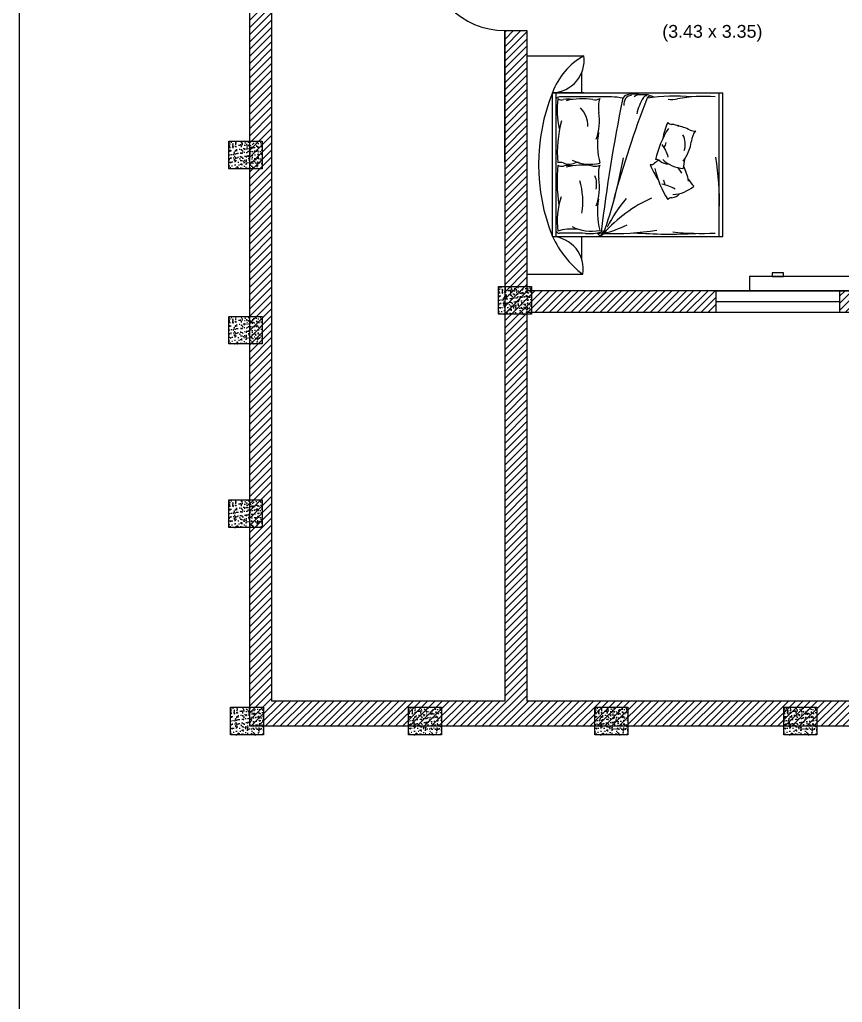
# Model space of a CAD drawing. Header units: inches. Extents: x 36.2 to 74.1, y 18.2 to 51.9.
# Drawn here: x 36.19 to 43.65, y 35.07 to 43.97 of the extents above; entities that cross this region are included whole.
import ezdxf

# ---------------------------------------------------------------- set-up
doc = ezdxf.new("R2010")
doc.units = ezdxf.units.IN
doc.header["$MEASUREMENT"] = 0
doc.layers.add('Doors', color=12, linetype='Continuous')
doc.layers.add('Windows', color=170, linetype='Continuous')
doc.styles.get("Standard").update_dxf_attribs({"font": 'arial.ttf'})

msp = doc.modelspace()

# ---------------------------------------------------------------- hatches: boundary and pattern name
at = {"true_color": 0xafd9aa}
h = msp.add_hatch(dxfattribs=at)
h.set_pattern_fill('ANSI31', color=9, scale=0.37)
h.paths.add_polyline_path([(57.19103, 49.66222), (52.85099, 49.66222), (52.85099, 49.46222), (53.6583, 49.46222), (56.94575, 49.46222), (56.94575, 44.22259), (56.94575, 43.62944), (57.19103, 43.62944)], flags=17)
h.paths.add_polyline_path([(57.19103, 38.08933), (56.94575, 38.08933), (56.94575, 37.79667), (40.78812, 37.79667), (40.78812, 41.31889), (42.5046, 41.31889), (42.5046, 41.51582), (40.78812, 41.51582), (40.78812, 42.89083), (40.78812, 43.64456), (40.78812, 43.87412), (40.58812, 43.87412), (40.58812, 42.6807), (40.58812, 37.79667), (38.47709, 37.79667), (38.47709, 49.46222), (40.58812, 49.46222), (42.51208, 49.46222), (42.51208, 49.66222), (38.27709, 49.66222), (38.27709, 37.56761), (40.78812, 37.56761), (57.19103, 37.56761)])
h.paths.add_polyline_path([(44.42107, 45.1596), (44.22107, 45.1596), (44.22107, 45.04269), (40.78812, 45.04383), (40.78812, 45.1908), (40.58812, 45.1908), (40.58812, 44.57412), (40.78812, 44.57412), (40.78812, 44.87362), (44.22107, 44.87362), (44.22107, 44.51644), (44.42107, 44.51644)], flags=17)
h.paths.add_polyline_path([(40.78812, 49.26222), (40.78812, 49.46222), (40.58812, 49.46222), (40.58812, 45.8908), (40.78812, 45.8908)], flags=17)
h.paths.add_polyline_path([(46.05316, 46.34533), (44.42107, 46.34533), (44.4201, 47.36394), (46.96717, 47.36394), (46.96717, 47.25644), (46.96717, 46.34533), (46.72488, 46.34533), (46.72488, 46.14629), (47.16717, 46.14629), (47.16717, 47.45644), (47.16717, 49.46222), (46.96717, 49.46222), (46.96717, 47.5103), (44.4201, 47.5103), (44.4201, 48.52929), (44.22107, 48.52929), (44.22107, 46.14629), (44.22107, 45.8596), (44.42043, 45.8596), (44.4201, 46.14629), (46.05316, 46.14629)], flags=17)
h.paths.add_polyline_path([(52.03947, 49.66222), (49.15495, 49.66222), (49.15495, 49.46222), (50.73065, 49.46222), (50.73065, 46.60077), (50.67109, 46.60077), (50.67109, 46.75088), (50.93633, 46.75088), (50.93633, 49.46222), (52.03947, 49.46222)], flags=17)
h.paths.add_polyline_path([(47.99325, 49.66222), (46.5071, 49.66222), (46.5071, 49.46222), (47.5319, 49.46222), (47.99325, 49.46222)], flags=17)
h.paths.add_polyline_path([(45.67164, 49.66222), (44.78484, 49.66222), (43.7027, 49.66222), (43.7027, 49.46222), (44.78581, 49.46222), (45.67164, 49.46222)], flags=17)
h.paths.add_polyline_path([(53.6583, 48.20815), (53.4583, 48.20815), (53.4583, 46.75088), (51.71895, 46.75088), (51.71895, 46.60077), (53.4583, 46.60077), (53.4583, 46.21807), (53.6583, 46.21807)], flags=17)
h.paths.add_polyline_path([(53.6583, 44.27062), (53.6583, 44.62758), (53.4583, 44.62758), (53.4583, 43.74172), (53.6583, 43.74172)], flags=16)
h.paths.add_polyline_path([(53.6583, 42.39828), (53.4583, 42.39828), (53.4583, 42.37), (53.4583, 41.51582), (49.91368, 41.51582), (49.91368, 43.28164), (49.91368, 43.48164), (47.90065, 43.48164), (47.90065, 43.28164), (49.71368, 43.28164), (49.71368, 43.11337), (49.72917, 43.11337), (49.72917, 41.66796), (49.71368, 41.66796), (49.71368, 41.51582), (49.17273, 41.51582), (49.17273, 41.31889), (53.6583, 41.31889)], flags=17)
h.paths.add_polyline_path([(48.28472, 41.51582), (47.02533, 41.51582), (47.02533, 41.97541), (47.02533, 43.28164), (47.22893, 43.28164), (47.22893, 43.48164), (46.31947, 43.48164), (46.31947, 43.28164), (46.78494, 43.28164), (46.78494, 41.51582), (46.49528, 41.51582), (46.41542, 41.51582), (46.41542, 41.31889), (48.28472, 41.31889)], flags=17)
edge = h.paths.add_edge_path(flags=17)
edge.add_line((45.77705, 41.51582), (44.42107, 41.51582))
edge.add_line((44.42107, 41.51582), (44.42107, 42.48648))
edge.add_arc((44.43431, 42.49666), 0.0167, 189.816238, 217.546546, ccw=False)
edge.add_line((44.41786, 42.49381), (44.41786, 42.62703))
edge.add_line((44.41786, 42.62703), (44.41786, 42.7577))
edge.add_line((44.41786, 42.7577), (44.42107, 42.75791))
edge.add_line((44.42107, 42.75791), (44.42107, 43.28164))
edge.add_line((44.42107, 43.28164), (45.64775, 43.28164))
edge.add_line((45.64775, 43.28164), (45.64775, 43.48164))
edge.add_line((45.64775, 43.48164), (44.42107, 43.48164))
edge.add_line((44.42107, 43.48164), (44.42107, 43.84472))
edge.add_line((44.42107, 43.84472), (44.22107, 43.84472))
edge.add_line((44.22107, 43.84472), (44.22107, 43.77399))
edge.add_line((44.22107, 43.77399), (44.22107, 41.51582))
edge.add_line((44.22107, 41.51582), (43.62436, 41.51582))
edge.add_line((43.62436, 41.51582), (43.62436, 41.31889))
edge.add_line((43.62436, 41.31889), (45.77705, 41.31889))
edge.add_line((45.77705, 41.31889), (45.77705, 41.51582))
at = {"transparency": 33554687}
h = msp.add_hatch(dxfattribs=at)
h.set_pattern_fill('AR-CONC', color=0, scale=0.01)
h.set_pattern_definition([(50, (0.11119, -7.040774), (0.07172602, -0.006275213), [0.0075, -0.0825]), (355, (0.11119, -7.040774), (-0.01387513, 0.07521921), [0.006, -0.066]), (100.45144, (0.11717, -7.0413), (0.057850885, 0.068944), [0.00637402, -0.07011421]), (46.1842, (0.11119, -7.02077), (0.10672413, -0.01655193), [0.01125, -0.12375]), (96.63564, (0.12009, -7.02215), (0.0934662, 0.09741186), [0.00956103, -0.10517138]), (351.18416, (0.11119, -7.02077), (0.0934662, 0.09741186), [0.009, -0.099]), (21, (0.12119, -7.025774), (0.059690705, -0.04026189), [0.0075, -0.0825]), (326, (0.12119, -7.025774), (0.02433153, 0.072515005), [0.006, -0.066]), (71.45144, (0.126166, -7.02913), (0.08402224, 0.032253115), [0.00637402, -0.07011421]), (37.5, (0.111191, -7.040774), (0.001215986, 0.033289385), [0, -0.0652, 0, -0.067, 0, -0.06625]), (7.5, (0.11119, -7.040774), (0.026306954, 0.039441171), [0, -0.0382, 0, -0.0637, 0, -0.02525]), (327.5, (0.088891, -7.040774), (0.053382244, -0.002255487), [0, -0.025, 0, -0.078, 0, -0.1035]), (317.5, (0.07889, -7.040774), (0.058318617, 0.010010498), [0, -0.0325, 0, -0.0518, 0, -0.0735])])
h.paths.add_polyline_path([(38.08828, 42.87144), (38.08828, 42.62144), (38.38828, 42.62144), (38.38828, 42.87144)])
h = msp.add_hatch(dxfattribs=at)
h.set_pattern_fill('AR-CONC', color=0, scale=0.01)
h.set_pattern_definition([(50, (2.554624, -8.359693), (0.07172602, -0.006275213), [0.0075, -0.0825]), (355, (2.55462, -8.35969), (-0.01387513, 0.07521921), [0.006, -0.066]), (100.45144, (2.5606, -8.360216), (0.057850885, 0.068944), [0.00637402, -0.07011421]), (46.1842, (2.55462, -8.33969), (0.10672413, -0.01655193), [0.01125, -0.12375]), (96.63564, (2.56352, -8.34107), (0.0934662, 0.09741186), [0.00956103, -0.10517138]), (351.18416, (2.55462, -8.33969), (0.0934662, 0.09741186), [0.009, -0.099]), (21, (2.564624, -8.344693), (0.059690705, -0.04026189), [0.0075, -0.0825]), (326, (2.56462, -8.34469), (0.02433153, 0.072515005), [0.006, -0.066]), (71.45144, (2.5696, -8.34805), (0.08402224, 0.032253115), [0.00637402, -0.07011421]), (37.5, (2.554624, -8.359693), (0.001215986, 0.033289385), [0, -0.0652, 0, -0.067, 0, -0.06625]), (7.5, (2.554624, -8.359693), (0.026306954, 0.039441171), [0, -0.0382, 0, -0.0637, 0, -0.02525]), (327.5, (2.532324, -8.359693), (0.053382244, -0.002255487), [0, -0.025, 0, -0.078, 0, -0.1035]), (317.5, (2.522324, -8.359693), (0.058318617, 0.010010498), [0, -0.0325, 0, -0.0518, 0, -0.0735])])
h.paths.add_polyline_path([(40.53171, 41.55252), (40.53171, 41.30252), (40.83171, 41.30252), (40.83171, 41.55252)])
h = msp.add_hatch(dxfattribs=at)
h.set_pattern_fill('AR-CONC', color=0, scale=0.01)
h.set_pattern_definition([(50, (0.11119, -8.62934), (0.07172602, -0.006275213), [0.0075, -0.0825]), (355, (0.11119, -8.62934), (-0.01387513, 0.07521921), [0.006, -0.066]), (100.45144, (0.11717, -8.62986), (0.057850885, 0.068944), [0.00637402, -0.07011421]), (46.1842, (0.11119, -8.60934), (0.10672413, -0.01655193), [0.01125, -0.12375]), (96.63564, (0.12009, -8.61072), (0.0934662, 0.09741186), [0.00956103, -0.10517138]), (351.18416, (0.11119, -8.60934), (0.0934662, 0.09741186), [0.009, -0.099]), (21, (0.12119, -8.61434), (0.059690705, -0.04026189), [0.0075, -0.0825]), (326, (0.12119, -8.61434), (0.02433153, 0.072515005), [0.006, -0.066]), (71.45144, (0.126166, -8.61769), (0.08402224, 0.032253115), [0.00637402, -0.07011421]), (37.5, (0.111191, -8.629338), (0.001215986, 0.033289385), [0, -0.0652, 0, -0.067, 0, -0.06625]), (7.5, (0.11119, -8.629338), (0.026306954, 0.039441171), [0, -0.0382, 0, -0.0637, 0, -0.02525]), (327.5, (0.088891, -8.629338), (0.053382244, -0.002255487), [0, -0.025, 0, -0.078, 0, -0.1035]), (317.5, (0.07889, -8.629338), (0.058318617, 0.010010498), [0, -0.0325, 0, -0.0518, 0, -0.0735])])
h.paths.add_polyline_path([(38.08828, 41.28288), (38.08828, 41.03288), (38.38828, 41.03288), (38.38828, 41.28288)])
h = msp.add_hatch(dxfattribs=at)
h.set_pattern_fill('AR-CONC', color=0, scale=0.01)
h.set_pattern_definition([(50, (0.11119, -10.29306), (0.07172602, -0.006275213), [0.0075, -0.0825]), (355, (0.11119, -10.29306), (-0.01387513, 0.07521921), [0.006, -0.066]), (100.45144, (0.11717, -10.293584), (0.057850885, 0.068944), [0.00637402, -0.07011421]), (46.1842, (0.11119, -10.27306), (0.10672413, -0.01655193), [0.01125, -0.12375]), (96.63564, (0.12009, -10.27444), (0.0934662, 0.09741186), [0.00956103, -0.10517138]), (351.18416, (0.11119, -10.27306), (0.0934662, 0.09741186), [0.009, -0.099]), (21, (0.12119, -10.27806), (0.059690705, -0.04026189), [0.0075, -0.0825]), (326, (0.12119, -10.27806), (0.02433153, 0.072515005), [0.006, -0.066]), (71.45144, (0.126166, -10.281416), (0.08402224, 0.032253115), [0.00637402, -0.07011421]), (37.5, (0.111191, -10.29306), (0.001215986, 0.033289385), [0, -0.0652, 0, -0.067, 0, -0.06625]), (7.5, (0.11119, -10.29306), (0.026306954, 0.039441171), [0, -0.0382, 0, -0.0637, 0, -0.02525]), (327.5, (0.088891, -10.29306), (0.053382244, -0.002255487), [0, -0.025, 0, -0.078, 0, -0.1035]), (317.5, (0.07889, -10.29306), (0.058318617, 0.010010498), [0, -0.0325, 0, -0.0518, 0, -0.0735])])
h.paths.add_polyline_path([(38.08828, 39.61916), (38.08828, 39.36916), (38.38828, 39.36916), (38.38828, 39.61916)])
h = msp.add_hatch(dxfattribs=at)
h.set_pattern_fill('AR-CONC', color=0, scale=0.01)
h.set_pattern_definition([(50, (0.123893, -12.172624), (0.07172602, -0.006275213), [0.0075, -0.0825]), (355, (0.12389, -12.172624), (-0.01387513, 0.07521921), [0.006, -0.066]), (100.45144, (0.12987, -12.17315), (0.057850885, 0.068944), [0.00637402, -0.07011421]), (46.1842, (0.12389, -12.15262), (0.10672413, -0.01655193), [0.01125, -0.12375]), (96.63564, (0.13279, -12.154), (0.0934662, 0.09741186), [0.00956103, -0.10517138]), (351.18416, (0.12389, -12.15262), (0.0934662, 0.09741186), [0.009, -0.099]), (21, (0.133893, -12.157624), (0.059690705, -0.04026189), [0.0075, -0.0825]), (326, (0.13389, -12.157624), (0.02433153, 0.072515005), [0.006, -0.066]), (71.45144, (0.13887, -12.16098), (0.08402224, 0.032253115), [0.00637402, -0.07011421]), (37.5, (0.123893, -12.172624), (0.001215986, 0.033289385), [0, -0.0652, 0, -0.067, 0, -0.06625]), (7.5, (0.123893, -12.172624), (0.026306954, 0.039441171), [0, -0.0382, 0, -0.0637, 0, -0.02525]), (327.5, (0.101593, -12.172624), (0.053382244, -0.002255487), [0, -0.025, 0, -0.078, 0, -0.1035]), (317.5, (0.091593, -12.172624), (0.058318617, 0.010010498), [0, -0.0325, 0, -0.0518, 0, -0.0735])])
h.paths.add_polyline_path([(38.10098, 37.73959), (38.10098, 37.48959), (38.40098, 37.48959), (38.40098, 37.73959)])
h = msp.add_hatch(dxfattribs=at)
h.set_pattern_fill('AR-CONC', color=0, scale=0.01)
h.set_pattern_definition([(50, (1.73761, -12.172624), (0.07172602, -0.006275213), [0.0075, -0.0825]), (355, (1.73761, -12.172624), (-0.01387513, 0.07521921), [0.006, -0.066]), (100.45144, (1.74359, -12.17315), (0.057850885, 0.068944), [0.00637402, -0.07011421]), (46.1842, (1.73761, -12.15262), (0.10672413, -0.01655193), [0.01125, -0.12375]), (96.63564, (1.74651, -12.154), (0.0934662, 0.09741186), [0.00956103, -0.10517138]), (351.18416, (1.73761, -12.15262), (0.0934662, 0.09741186), [0.009, -0.099]), (21, (1.74761, -12.157624), (0.059690705, -0.04026189), [0.0075, -0.0825]), (326, (1.74761, -12.157624), (0.02433153, 0.072515005), [0.006, -0.066]), (71.45144, (1.75259, -12.16098), (0.08402224, 0.032253115), [0.00637402, -0.07011421]), (37.5, (1.737613, -12.172624), (0.001215986, 0.033289385), [0, -0.0652, 0, -0.067, 0, -0.06625]), (7.5, (1.737613, -12.172624), (0.026306954, 0.039441171), [0, -0.0382, 0, -0.0637, 0, -0.02525]), (327.5, (1.715313, -12.172624), (0.053382244, -0.002255487), [0, -0.025, 0, -0.078, 0, -0.1035]), (317.5, (1.705313, -12.172624), (0.058318617, 0.010010498), [0, -0.0325, 0, -0.0518, 0, -0.0735])])
h.paths.add_polyline_path([(39.7147, 37.73959), (39.7147, 37.48959), (40.0147, 37.48959), (40.0147, 37.73959)])
h = msp.add_hatch(dxfattribs=at)
h.set_pattern_fill('AR-CONC', color=0, scale=0.01)
h.set_pattern_definition([(50, (3.4286, -12.172624), (0.07172602, -0.006275213), [0.0075, -0.0825]), (355, (3.4286, -12.172624), (-0.01387513, 0.07521921), [0.006, -0.066]), (100.45144, (3.43458, -12.17315), (0.057850885, 0.068944), [0.00637402, -0.07011421]), (46.1842, (3.4286, -12.15262), (0.10672413, -0.01655193), [0.01125, -0.12375]), (96.63564, (3.4375, -12.154), (0.0934662, 0.09741186), [0.00956103, -0.10517138]), (351.18416, (3.4286, -12.15262), (0.0934662, 0.09741186), [0.009, -0.099]), (21, (3.4386, -12.157624), (0.059690705, -0.04026189), [0.0075, -0.0825]), (326, (3.4386, -12.157624), (0.02433153, 0.072515005), [0.006, -0.066]), (71.45144, (3.443576, -12.16098), (0.08402224, 0.032253115), [0.00637402, -0.07011421]), (37.5, (3.428602, -12.172624), (0.001215986, 0.033289385), [0, -0.0652, 0, -0.067, 0, -0.06625]), (7.5, (3.428602, -12.172624), (0.026306954, 0.039441171), [0, -0.0382, 0, -0.0637, 0, -0.02525]), (327.5, (3.406302, -12.172624), (0.053382244, -0.002255487), [0, -0.025, 0, -0.078, 0, -0.1035]), (317.5, (3.3963, -12.172624), (0.058318617, 0.010010498), [0, -0.0325, 0, -0.0518, 0, -0.0735])])
h.paths.add_polyline_path([(41.40569, 37.73959), (41.40569, 37.48959), (41.70569, 37.48959), (41.70569, 37.73959)])
h = msp.add_hatch(dxfattribs=at)
h.set_pattern_fill('AR-CONC', color=0, scale=0.01)
h.set_pattern_definition([(50, (5.14122, -12.172624), (0.07172602, -0.006275213), [0.0075, -0.0825]), (355, (5.14122, -12.172624), (-0.01387513, 0.07521921), [0.006, -0.066]), (100.45144, (5.147196, -12.17315), (0.057850885, 0.068944), [0.00637402, -0.07011421]), (46.1842, (5.14122, -12.15262), (0.10672413, -0.01655193), [0.01125, -0.12375]), (96.63564, (5.15011, -12.154), (0.0934662, 0.09741186), [0.00956103, -0.10517138]), (351.18416, (5.14122, -12.15262), (0.0934662, 0.09741186), [0.009, -0.099]), (21, (5.15122, -12.157624), (0.059690705, -0.04026189), [0.0075, -0.0825]), (326, (5.15122, -12.157624), (0.02433153, 0.072515005), [0.006, -0.066]), (71.45144, (5.15619, -12.16098), (0.08402224, 0.032253115), [0.00637402, -0.07011421]), (37.5, (5.14122, -12.172624), (0.001215986, 0.033289385), [0, -0.0652, 0, -0.067, 0, -0.06625]), (7.5, (5.14122, -12.172624), (0.026306954, 0.039441171), [0, -0.0382, 0, -0.0637, 0, -0.02525]), (327.5, (5.11892, -12.172624), (0.053382244, -0.002255487), [0, -0.025, 0, -0.078, 0, -0.1035]), (317.5, (5.10892, -12.172624), (0.058318617, 0.010010498), [0, -0.0325, 0, -0.0518, 0, -0.0735])])
h.paths.add_polyline_path([(43.11831, 37.73959), (43.11831, 37.48959), (43.41831, 37.48959), (43.41831, 37.73959)])

# ---------------------------------------------------------------- linework, layer by layer
for p, q in [((40.58812, 43.87412), (40.78812, 43.87412)), ((40.78812, 43.64456), (41.3058, 43.64456)), ((40.78812, 43.64456), (40.78812, 41.66467)), ((41.28731, 43.31049), (41.28731, 43.49573)), ((41.02189, 42.00706), (41.02189, 43.31049)), ((41.02189, 43.31049), (42.56684, 43.31049)), ((41.3058, 43.31049), (41.02189, 43.31049)), ((41.05486, 42.00706), (41.05486, 43.31049)), ((41.88155, 43.29132), (41.80632, 43.29132)), ((41.89482, 43.28896), (41.94036, 43.27216)), ((42.53387, 42.00706), (42.53387, 43.31049)), ((42.56684, 42.00706), (42.56684, 43.31049)), ((41.55746, 43.27216), (41.08553, 43.27216)), ((41.02189, 42.00706), (42.56684, 42.00706)), ((41.28731, 41.797), (41.28731, 42.00706)), ((40.78812, 41.66467), (41.29572, 41.66467)), ((44.22107, 41.51582), (40.78812, 41.51582))]:
    msp.add_line(p, q)
for points in [[(36.19055, 51.90118), (74.1155, 51.90118), (74.1155, 18.22985), (36.19055, 18.22985)], [(38.08828, 42.87144), (38.38828, 42.87144), (38.38828, 42.62144), (38.08828, 42.62144)], [(42.80762, 41.51582), (44.22107, 41.51582), (44.22107, 41.64502), (42.80762, 41.64502)], [(43.01223, 41.64502), (43.11493, 41.64502), (43.11493, 41.67705), (43.01223, 41.67705)], [(40.53171, 41.55252), (40.83171, 41.55252), (40.83171, 41.30252), (40.53171, 41.30252)], [(38.08828, 41.28288), (38.38828, 41.28288), (38.38828, 41.03288), (38.08828, 41.03288)], [(38.08828, 39.61916), (38.38828, 39.61916), (38.38828, 39.36916), (38.08828, 39.36916)], [(38.10098, 37.73959), (38.40098, 37.73959), (38.40098, 37.48959), (38.10098, 37.48959)], [(39.7147, 37.73959), (40.0147, 37.73959), (40.0147, 37.48959), (39.7147, 37.48959)], [(41.40569, 37.73959), (41.70569, 37.73959), (41.70569, 37.48959), (41.40569, 37.48959)], [(43.11831, 37.73959), (43.41831, 37.73959), (43.41831, 37.48959), (43.11831, 37.48959)]]:
    msp.add_lwpolyline(points, close=True)
for points in [[(57.19103, 38.08933), (57.19103, 37.56761), (38.27709, 37.56761), (38.27709, 49.66222), (57.19103, 49.66222), (57.19103, 43.62944)], [(40.78812, 37.56761), (38.27709, 37.56761), (38.27709, 49.66222), (40.78812, 49.66222)], [(40.58812, 37.79667), (38.47709, 37.79667), (38.47709, 49.46222), (44.78581, 49.46222)], [(40.58812, 43.87412), (40.58812, 37.79667), (38.47709, 37.79667), (38.47709, 49.46222), (40.58812, 49.46222), (40.58812, 45.8908)], [(40.58812, 42.6807), (40.58812, 43.87412)], [(40.78812, 43.87412), (40.78812, 42.89083)], [(40.78812, 42.89083), (40.78812, 41.51582)], [(40.78812, 41.31889), (40.78812, 37.79667)], [(53.6583, 41.31889), (40.78812, 41.31889)], [(56.94575, 38.08933), (56.94575, 37.79667), (40.78812, 37.79667)]]:
    msp.add_lwpolyline(points)
for centre, radius, start, end in [((41.01349, 43.60531), 0.29493, 271.631303, 7.649135), ((41.6098, 43.09853), 0.62496, 119.106557, 160.173881), ((42.63124, 42.65877), 1.7363, 157.954133, 202.045867), ((41.70928, 43.23921), 0.05367, 102.88269, 168.38686), ((41.75807, 43.02591), 0.27247, 76.928646, 102.88269), ((41.81122, 43.20882), 0.08265, 86.60169, 127.730196), ((41.88155, 43.25299), 0.03834, 69.754101, 90), ((41.88155, 43.25299), 0.03834, 69.754101, 90), ((41.08553, 43.23382), 0.03834, 90, 143.130102), ((41.88093, 43.15924), 0.8171, 173.141364, 192.42475), ((41.10534, 43.3066), 0.06123, 234.378765, 285.198766), ((41.1658, 43.08405), 0.16938, 77.311958, 105.198766), ((41.29021, 42.66751), 0.58829, 80.371122, 104.259951), ((41.40508, 43.34456), 0.09844, 260.371122, 296.964937), ((41.70442, 43.17583), 0.26727, 162.35976, 189.39259), ((55.90267, 40.34569), 14.53899, 168.477032, 173.272009), ((41.55093, 42.78512), 0.48708, 77.089042, 89.231293), ((51.69461, 39.52205), 10.5046, 159.186833, 164.407991), ((41.84664, 43.18226), 0.17996, 155.033856, 176.464005), ((41.74351, 43.20892), 0.07767, 94.684898, 140.598405), ((42.25668, 43.00915), 0.48421, 148.01123, 166.865126), ((41.87528, 43.24827), 0.03406, 89.010103, 149.297602), ((41.91168, 43.24188), 0.03834, 69.754101, 160.672416), ((42.13025, 41.44264), 1.83602, 85.175282, 97.876467), ((42.10491, 43.50504), 0.25566, 262.474666, 281.342535), ((42.38592, 42.1041), 1.17318, 84.638963, 101.342535), ((41.11523, 43.01368), 0.22575, 357.829475, 45.009831), ((40.96175, 43.05298), 0.4855, 340.355933, 9.39259), ((42.17829, 42.76556), 1.11342, 164.892475, 184.681971), ((42.66392, 42.77486), 0.65368, 155.903658, 169.523045), ((42.10625, 43.07131), 0.04899, 217.141059, 267.96106), ((42.09968, 42.88694), 0.13551, 60.074252, 87.96106), ((42.09379, 42.83938), 0.66398, 170.326576, 194.597312), ((42.82535, 42.51078), 0.89074, 147.65477, 167.444265), ((42.05605, 42.55157), 0.47063, 63.133417, 78.467621), ((42.30433, 43.04166), 0.07876, 243.133417, 279.727231), ((42.49304, 42.84177), 0.21382, 145.122054, 172.154884), ((41.97936, 42.86981), 0.07379, 314.864177, 350.633949), ((42.04435, 42.84516), 0.1806, 340.591769, 27.772125), ((41.89646, 42.92396), 0.3884, 323.118227, 352.154884), ((41.71981, 42.62827), 0.36457, 15.366836, 35.534007), ((41.09193, 42.61604), 0.06311, 65.787732, 111.712379), ((41.17096, 42.79179), 0.12958, 245.787732, 292.880829), ((41.36334, 43.05321), 0.39117, 245.117953, 282.986189), ((41.24693, 42.61176), 0.06582, 69.016086, 112.880829), ((37.0958, 43.54751), 4.64357, 340.996868, 349.727962), ((41.91408, 42.70726), 0.04899, 262.119717, 312.939718), ((42.03976, 42.57219), 0.13551, 113.068133, 132.939718), ((41.95986, 42.65408), 0.05049, 48.550026, 94.474673), ((42.24594, 42.30412), 0.47063, 123.43324, 123.446279), ((42.0619, 42.76963), 0.10367, 228.550026, 275.643123), ((42.23093, 42.93615), 0.31294, 227.880247, 265.748483), ((42.07728, 42.61406), 0.05265, 95.548167, 95.643123), ((42.73835, 42.59961), 0.53118, 168.44814, 177.359606), ((40.08885, 42.3232), 2.44609, 358.3066, 9.483152), ((42.48046, 42.51436), 1.41777, 174.309461, 188.941351), ((41.10534, 42.70471), 0.06123, 234.378765, 285.198766), ((41.1658, 42.48217), 0.16938, 77.311958, 105.198766), ((41.29021, 42.06563), 0.58829, 80.371122, 104.259951), ((41.40508, 42.74268), 0.09844, 260.371122, 296.964937), ((41.70442, 42.57395), 0.26727, 162.35976, 189.39259), ((42.5181, 42.89174), 0.65368, 200.882316, 214.501703), ((42.81896, 42.81905), 0.89074, 192.633427, 212.422923), ((42.03015, 42.50353), 0.1806, 25.570427, 45.377289), ((41.86983, 42.45474), 0.3884, 8.096885, 29.155995), ((40.66185, 42.32465), 0.635, 350.432033, 17.270199), ((41.22479, 42.4811), 0.19683, 347.148032, 22.382506), ((40.94664, 42.44986), 0.5006, 340.657203, 9.250067), ((41.96675, 42.47503), 0.07379, 359.842835, 35.612607), ((42.69462, 42.82038), 0.53118, 213.426798, 222.338264), ((41.95388, 42.12071), 0.36457, 60.345494, 80.512665), ((42.0978, 42.69978), 0.31294, 272.858905, 310.727141), ((41.73025, 42.14977), 0.66613, 161.02924, 188.01463), ((42.11061, 42.22859), 0.68142, 170.143826, 194.100852), ((42.45286, 41.17892), 1.29149, 114.383269, 138.45325), ((42.94401, 41.33693), 1.61479, 141.037593, 152.08563), ((42.10544, 42.30865), 0.05049, 93.528684, 139.453331), ((42.09595, 42.46251), 0.10367, 273.528684, 320.621781), ((42.21678, 42.36333), 0.05265, 140.526825, 140.621781), ((41.08553, 42.07606), 0.03834, 216.869898, 270), ((41.18762, 41.67892), 0.39567, 82.461081, 107.199075), ((41.3735, 42.4444), 0.38935, 243.331871, 281.289123), ((41.35587, 42.42901), 0.39502, 265.055373, 285.85571), ((41.44812, 42.05231), 0.01602, 219.395776, 348.125596), ((41.45017, 42.05863), 0.03172, 292.605191, 4.498882), ((41.22504, 43.06875), 1.06579, 284.189385, 296.309584), ((41.58677, 44.33135), 2.29808, 267.494072, 279.509407), ((42.37767, 44.81924), 2.78402, 264.512654, 272.426502), ((41.00471, 41.71262), 0.29493, 350.642839, 86.660672), ((41.85821, 42.39523), 0.92201, 204.897999, 232.405512), ((41.1021, 31.44433), 10.59341, 88.811497, 90.089628), ((41.45779, 42.04941), 0.03174, 196.300479, 333.938181), ((42.08084, 46.30117), 4.27212, 265.697202, 273.222979)]:
    msp.add_arc(centre, radius, start, end)
at = {"layer": 'Doors'}
for centre in [(40.58812, 44.57412), (44.22107, 44.54472)]:
    msp.add_arc(centre, 0.7, 180, 270, dxfattribs=at)
at = {"layer": 'Windows'}
msp.add_line((42.5046, 41.41735), (43.62436, 41.41735), dxfattribs=at)
msp.add_lwpolyline([(42.5046, 41.51582), (43.62436, 41.51582), (43.62436, 41.31889), (42.5046, 41.31889)], close=True, dxfattribs=at)

# ---------------------------------------------------------------- texts
msp.add_text('(3.43 x 3.35)', height=0.1158474).set_placement((42.01667, 43.80873))

doc.saveas('drawing.dxf')
